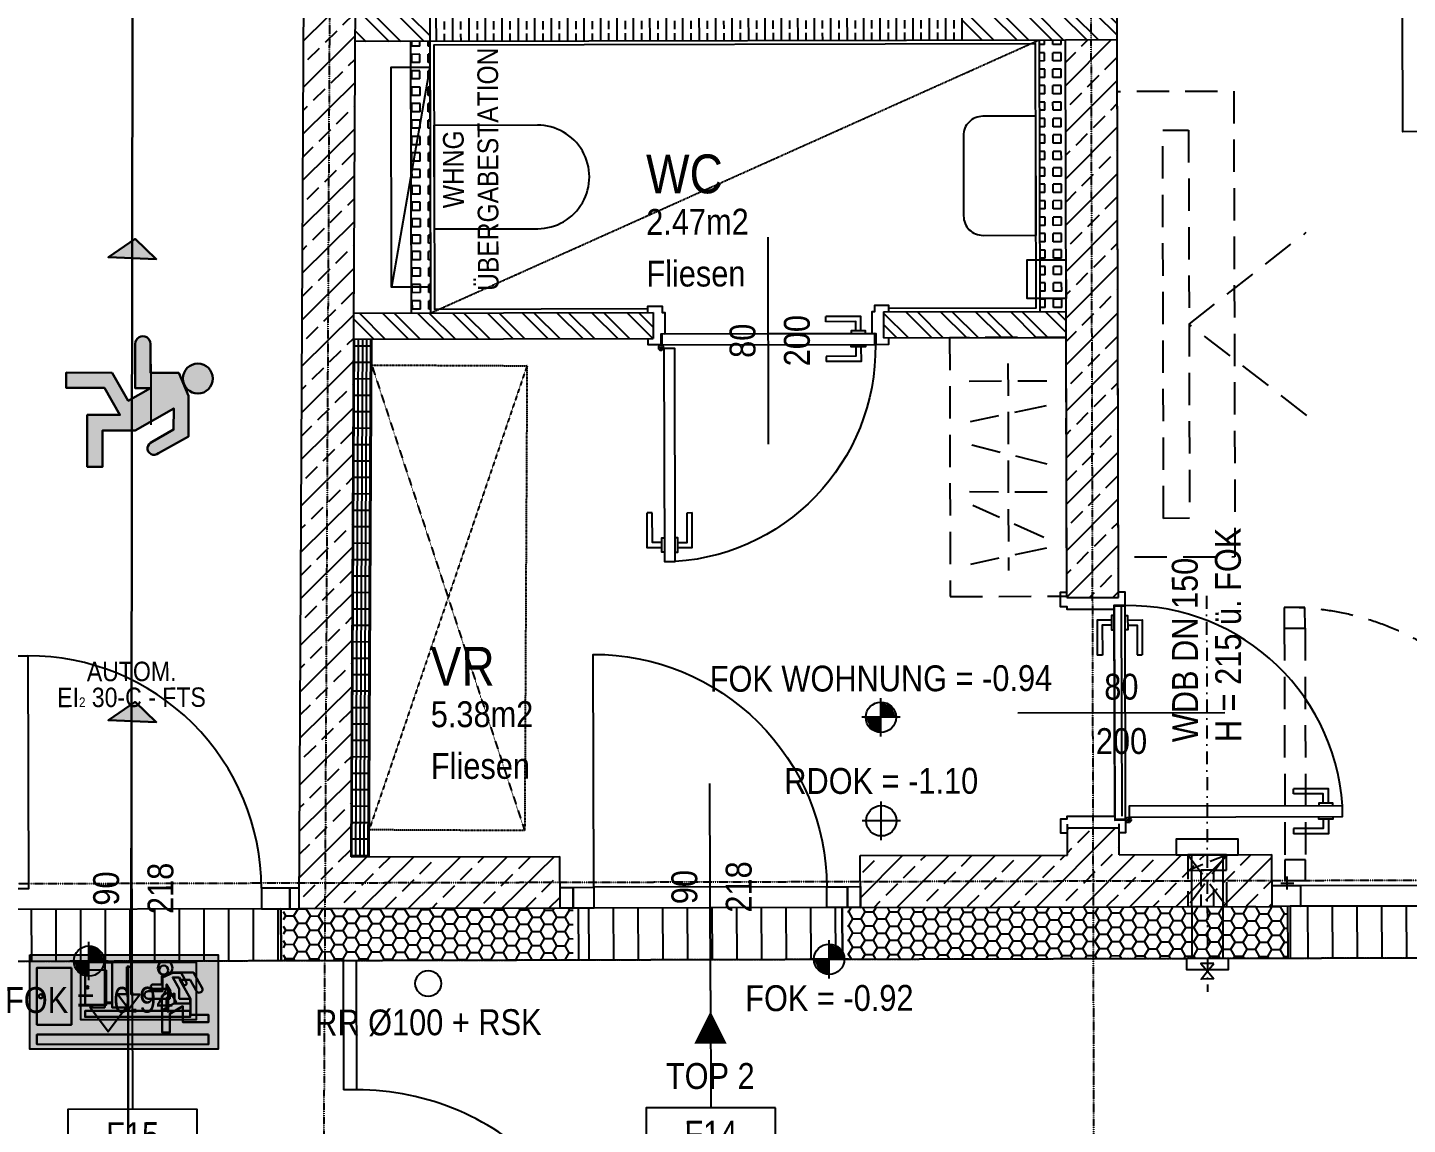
# Model space of a CAD drawing. Header units: millimetres. Extents: x -5498 to 144064, y 340 to 109563.
# Drawn here: x 21912 to 27242, y 61122 to 65359 of the extents above; entities that cross this region are included whole.
import ezdxf
from ezdxf.enums import TextEntityAlignment as Align

# ---------------------------------------------------------------- set-up
doc = ezdxf.new("R2010")
doc.units = ezdxf.units.MM
for name, pattern in [('HIDDEN2', [0.1875, 0.125, -0.0625]), ('STRICHLINIE', [0.75, 0.5, -0.25]), ('STRICHPUNKT', [1, 0.5, -0.25, 0, -0.25])]:
    doc.linetypes.add(name, pattern=pattern)
doc.layers.add('00_HLP---------M0', color=251, linetype='Continuous', plot=False)
doc.layers.add('04_HLP---------M0', color=251, linetype='HIDDEN2', plot=False)
for name, color, linetype in [('01-ANS---------M0', 251, 'Continuous'), ('01-ANS-G00-LEG-M0', 251, 'Continuous'), ('01-BFL-G00-LEG-M0', 251, 'Continuous'), ('01-SYM-G00-Leg-M0', 251, 'Continuous'), ('01-TXT---------M0', 251, 'Continuous'), ('01-TXT---------PP', 1, 'Continuous'), ('01-TXT-G00-LEG-M0', 1, 'Continuous'), ('02-ANS-G00-LEG-Rigol', 251, 'Continuous'), ('02-AXO-G00-LEG-M0', 251, 'STRICHPUNKT'), ('02-FIL-G00-LEG-GK', 251, 'Continuous'), ('02-FIL-G00-LEG-LILA', 251, 'Continuous'), ('02-FIL-G00-LEG-ORANGE', 251, 'Continuous'), ('02-FIL-G00-Leg-STB', 251, 'Continuous'), ('02-FLI-G00-LEG-M0', 251, 'Continuous'), ('02-TWA---------M0', 251, 'Continuous'), ('02-TWA-G00-LEG-M0', 251, 'Continuous'), ('02-WDA---------M0', 251, 'Continuous'), ('02-WDA-G00-LEG-M0', 251, 'Continuous'), ('02-ZWA---------M0', 251, 'Continuous'), ('02-ZWA-G00-LEG-M0', 251, 'Continuous'), ('03-HID-G00-LEG-M0', 251, 'HIDDEN2'), ('03-SYM-G00-LEG-M0', 251, 'Continuous'), ('04-HLP---------M0', 251, 'HIDDEN2'), ('04-STO---------M0', 251, 'Continuous'), ('04-SYM---------EP', 251, 'Continuous'), ('04-SYM-G00-LEG-EP', 251, 'Continuous'), ('04-TXT-G00-LEG-POS', 8, 'Continuous'), ('05-STO---------M0', 251, 'Continuous'), ('05-STO--------M0', 251, 'Continuous'), ('05-STO-G00-LEG-M0', 251, 'Continuous'), ('05-SYM---------M0', 251, 'Continuous'), ('05-SYM--------M0', 251, 'Continuous'), ('05-SYM-G00-LEG-M0', 251, 'Continuous'), ('05-TXT---------PP', 8, 'Continuous'), ('05-TXT--------M0', 251, 'Continuous'), ('05-TXT-G00-LEG-M0', 251, 'Continuous'), ('07-SAN---------M0', 251, 'Continuous'), ('07-SAN-G00-LEG-FBHZG-EVERT', 251, 'Continuous'), ('07-SAN-G00-LEG-M0', 251, 'Continuous'), ('07_MOB-G00-LEG-M0', 6, 'HIDDEN2'), ('09-WEG-G00-Leg-M0', 251, 'Continuous'), ('09-WEG_G00-LEG-M0', 251, 'Continuous')]:
    doc.layers.add(name, color=color, linetype=linetype)
doc.styles.add('ARIAL', font='arial.ttf', dxfattribs={"width": 0.85})
pattern_1 = [(90.1423, (31995.2, 67277.07), (-31.7499, -0.07886), [31.75, -31.75]), (180.1423, (31995.2, 67277.07), (0.07886, -31.7499), [31.75, -31.75])]
pattern_2 = [(359.70755, (-20078.772, 18756.93), (47.764726, 27.252854), [31.75, -63.5]), (119.70755, (-20078.772, 18756.93), (-47.484027, 27.73904), [31.75, -63.5]), (59.70755, (-20078.772, 18756.93), (0.280699, 54.991893), [-63.5, 31.75])]
pattern_3 = [(135.1423, (31995.2, 67277.07), (-67.1844, -67.519), []), (135.1423, (31995.09, 67321.97), (-67.1844, -67.519), [])]
pattern_4 = [(45.1423, (31995.2, 67277.07), (-90.0253, 89.5792), []), (45.1423, (32085, 67277.29), (-90.0253, 89.5792), [63.5, -31.75])]

# ---------------------------------------------------------------- blocks, each defined once
blk = doc.blocks.new('01-SQM')
at = {"layer": '01-TXT---------M0', "color": 1, "style": 'ARIAL', "width": 0.85}
blk.add_attdef('ROOM', (0, 0), '', height=0.15, dxfattribs=at)
blk.add_attdef('AREA', text='', height=0.1, dxfattribs=at).set_placement((0, -0.06), align=Align.TOP_LEFT)
at = {"layer": '01-TXT---------PP', "color": 1, "style": 'ARIAL', "width": 0.85}
blk.add_attdef('NR', text='', height=0.15, dxfattribs=at).set_placement((-0.1173, 0), align=Align.RIGHT)
blk.add_attdef('FLOOR', text='', height=0.1, dxfattribs=at).set_placement((0, -0.26), align=Align.TOP_LEFT)
blk = doc.blocks.new('TÜR-80_20er-WAND')
at = {"layer": '00_HLP---------M0'}
for points in [[(-0.3575, 0.045), (-0.3575, 0.101), (-0.2225, 0.101)], [(-0.3375, 0.045), (-0.3375, 0.081), (-0.2225, 0.081)], [(-0.2225, 0.081), (-0.2225, 0.101)], [(-0.375, 0.035), (-0.375, 0.045), (-0.32, 0.045), (-0.32, 0.035)], [(0.4, -0.007), (-0.4, -0.007)], [(-0.375, -0.007), (-0.375, -0.017), (-0.32, -0.017), (-0.32, -0.007)], [(-0.3575, -0.017), (-0.3575, -0.073), (-0.2225, -0.073)], [(-0.3375, -0.017), (-0.3375, -0.053), (-0.2225, -0.053)], [(-0.2225, -0.053), (-0.2225, -0.073)]]:
    blk.add_lwpolyline(points, dxfattribs=at)
blk.add_lwpolyline([(0.4115, 0.035), (-0.4115, 0.035), (-0.4115, 0.035), (-0.4115, -0.007), (0.4115, -0.007)], close=True, dxfattribs=at)
at = {"layer": '02-TWA---------M0'}
for points in [[(-0.445, -0.19), (-0.445, 0.01)], [(0.445, -0.19), (0.445, 0.01)]]:
    blk.add_lwpolyline(points, dxfattribs=at)
at = {"layer": '05-STO--------M0'}
for points in [[(-0.465, -0.19), (-0.465, -0.215), (-0.41, -0.215), (-0.41, -0.19), (-0.4, -0.19), (-0.4, -0.007), (-0.415, -0.007), (-0.415, 0.035), (-0.465, 0.035), (-0.465, 0.01)], [(0.465, -0.19), (0.465, -0.215), (0.41, -0.215), (0.41, -0.19), (0.4, -0.19), (0.4, -0.007), (0.415, -0.007), (0.415, 0.035), (0.465, 0.035), (0.465, 0.01)]]:
    blk.add_lwpolyline(points, dxfattribs=at)
at = {"layer": '05-SYM---------M0'}
for points in [[(0.352, 0.8185), (0.296, 0.8185), (0.296, 0.6835)], [(0.362, 0.836), (0.352, 0.836), (0.352, 0.781), (0.362, 0.781)], [(0.404, 0.836), (0.414, 0.836), (0.414, 0.781), (0.404, 0.781)], [(0.414, 0.8185), (0.47, 0.8185), (0.47, 0.6835)], [(0.352, 0.7985), (0.316, 0.7985), (0.316, 0.6835)], [(0.414, 0.7985), (0.45, 0.7985), (0.45, 0.6835)], [(0.316, 0.6835), (0.296, 0.6835)], [(0.45, 0.6835), (0.47, 0.6835)]]:
    blk.add_lwpolyline(points, dxfattribs=at)
at = {"layer": '05-SYM--------M0'}
blk.add_lwpolyline([(0.404, 0.0495), (0.404, 0.8725), (0.404, 0.8725), (0.362, 0.8725), (0.362, 0.0495)], close=True, dxfattribs=at)
for points in [[(0.41, 0.046), (0.42, 0.046)], [(0.415, 0.041), (0.415, 0.051)]]:
    blk.add_lwpolyline(points, dxfattribs=at)
blk.add_circle((0.415, 0.046), 0.01, dxfattribs=at)
blk.add_arc((0.415, 0.046), 0.8282, 93.6691, 183.6691, dxfattribs=at)
blk = doc.blocks.new('TÜR-80_10er-WAND')
at = {"layer": '00_HLP---------M0'}
for points in [[(-0.3575, 0.027), (-0.3575, 0.083), (-0.2225, 0.083)], [(-0.3375, 0.027), (-0.3375, 0.063), (-0.2225, 0.063)], [(-0.2225, 0.063), (-0.2225, 0.083)], [(0.4, 0.017), (-0.4, 0.017)], [(-0.375, 0.017), (-0.375, 0.027), (-0.32, 0.027), (-0.32, 0.017)], [(-0.375, -0.025), (-0.375, -0.035), (-0.32, -0.035), (-0.32, -0.025)], [(-0.3575, -0.035), (-0.3575, -0.091), (-0.2225, -0.091)], [(-0.3375, -0.035), (-0.3375, -0.071), (-0.2225, -0.071)], [(-0.2225, -0.071), (-0.2225, -0.091)]]:
    blk.add_lwpolyline(points, dxfattribs=at)
blk.add_lwpolyline([(0.4115, -0.025), (-0.4115, -0.025), (-0.4115, -0.025), (-0.4115, 0.017), (0.4115, 0.017)], close=True, dxfattribs=at)
at = {"layer": '02-ZWA---------M0'}
for points in [[(-0.445, 0.1), (-0.445, 0)], [(0.445, 0.1), (0.445, 0)]]:
    blk.add_lwpolyline(points, dxfattribs=at)
at = {"layer": '05-STO--------M0'}
for points in [[(-0.465, 0.1), (-0.465, 0.125), (-0.41, 0.125), (-0.41, 0.1), (-0.4, 0.1), (-0.4, 0.017), (-0.415, 0.017), (-0.415, -0.025), (-0.465, -0.025), (-0.465, 0)], [(0.465, 0.1), (0.465, 0.125), (0.41, 0.125), (0.41, 0.1), (0.4, 0.1), (0.4, 0.017), (0.415, 0.017), (0.415, -0.025), (0.465, -0.025), (0.465, 0)]]:
    blk.add_lwpolyline(points, dxfattribs=at)
at = {"layer": '05-SYM---------M0'}
for points in [[(0.352, -0.8085), (0.296, -0.8085), (0.296, -0.6735)], [(0.316, -0.6735), (0.296, -0.6735)], [(0.352, -0.7885), (0.316, -0.7885), (0.316, -0.6735)], [(0.414, -0.8085), (0.47, -0.8085), (0.47, -0.6735)], [(0.414, -0.7885), (0.45, -0.7885), (0.45, -0.6735)], [(0.45, -0.6735), (0.47, -0.6735)], [(0.362, -0.826), (0.352, -0.826), (0.352, -0.771), (0.362, -0.771)], [(0.404, -0.826), (0.414, -0.826), (0.414, -0.771), (0.404, -0.771)]]:
    blk.add_lwpolyline(points, dxfattribs=at)
at = {"layer": '05-SYM--------M0'}
blk.add_lwpolyline([(0.404, -0.0395), (0.404, -0.8625), (0.404, -0.8625), (0.362, -0.8625), (0.362, -0.0395)], close=True, dxfattribs=at)
for points in [[(0.41, -0.036), (0.42, -0.036)], [(0.415, -0.031), (0.415, -0.041)]]:
    blk.add_lwpolyline(points, dxfattribs=at)
blk.add_circle((0.415, -0.036), 0.01, dxfattribs=at)
blk.add_arc((0.415, -0.036), 0.8282, 176.3309, 266.3309, dxfattribs=at)
blk = doc.blocks.new('05-TXT')
at = {"layer": '05-TXT--------M0'}
blk.add_line((-0.4, 0), (0.4, 0), dxfattribs=at)
at = {"layer": '05-TXT--------M0', "color": 8, "style": 'ARIAL', "width": 0.85}
blk.add_attdef('BREITE', text='', height=0.1, dxfattribs=at).set_placement((0, 0.05), align=Align.CENTER)
blk.add_attdef('HÖHE', text='', height=0.1, rotation=360, dxfattribs=at).set_placement((0, -0.06), align=Align.TOP_CENTER)
blk = doc.blocks.new('WET_AUSSEN')
at = {"layer": '01-ANS---------M0'}
blk.add_lwpolyline([(0.45, -0.08), (-0.45, -0.08)], dxfattribs=at)
at = {"layer": '02-TWA---------M0'}
for points in [[(-0.58, 0), (-0.58, -0.2)], [(0.58, 0), (0.58, -0.2)]]:
    blk.add_lwpolyline(points, dxfattribs=at)
at = {"layer": '05-STO---------M0'}
for points in [[(-0.53, 0), (-0.58, 0), (-0.58, -0.08), (-0.53, -0.08)], [(-0.53, -0.08), (-0.45, -0.08), (-0.45, 0), (-0.53, 0)], [(0.45, -0.08), (0.53, -0.08), (0.53, 0), (0.45, 0)], [(0.58, 0), (0.53, 0), (0.53, -0.08), (0.58, -0.08)]]:
    blk.add_lwpolyline(points, close=True, dxfattribs=at)
at = {"layer": '05-SYM---------M0'}
blk.add_lwpolyline([(-0.45, -0.08), (-0.45, -0.98, 0.414214), (0.45, -0.08, 1)], format="xyb", dxfattribs=at)
blk = doc.blocks.new('03-rar')
blk.add_circle((0, 0), 0.05)
at = {"layer": '01-TXT---------M0', "color": 8, "style": 'ARIAL', "width": 0.85}
blk.add_attdef('RR', text='', height=0.1, dxfattribs=at).set_placement((0, 0.1), align=Align.CENTER)
blk = doc.blocks.new('FENSTER_204')
at = {"layer": '02-WDA---------M0'}
for points in [[(-2.1, 0), (-2.1, -0.2)], [(-0.06, 0), (-0.06, -0.2)]]:
    blk.add_lwpolyline(points, dxfattribs=at)
at = {"layer": '04-HLP---------M0', "linetype": 'Continuous'}
for points in [[(-0.13, 1.02), (-0.13, 1.1), (-0.05, 1.1), (-0.05, 1.02)], [(-0.13, 0.1), (-0.13, 0.18), (-0.05, 0.18), (-0.05, 0.1)]]:
    blk.add_lwpolyline(points, close=True, dxfattribs=at)
for points in [[(-0.13, 1.02), (-0.13, 0.18)], [(-0.05, 1.02), (-0.05, 0.18)]]:
    blk.add_lwpolyline(points, dxfattribs=at)
at = {"layer": '04-HLP---------M0'}
for points in [[(-0.059, 0.065), (-0.059, 0.115)], [(-0.034, 0.09), (-0.084, 0.09)]]:
    blk.add_lwpolyline(points, dxfattribs=at)
at = {"layer": '04-HLP---------M0', "linetype": 'Continuous'}
blk.add_arc((-0.059, 0.09), 1.01, 89.5354, 180.5162, dxfattribs=at)
at = {"layer": '04-STO---------M0'}
for points in [[(-2.05, 0), (-2.16, 0), (-2.16, 0.08), (-2.05, 0.08)], [(-1.04, 0), (-1.12, 0), (-1.12, 0.08), (-1.04, 0.08)], [(-0.11, 0), (0, 0), (0, 0.08), (-0.11, 0.08)]]:
    blk.add_lwpolyline(points, close=True, dxfattribs=at)
at = {"layer": '04-SYM---------EP'}
for p, q in [((-2.05, 0.08), (-0.01, 0.08)), ((-2.05, 0), (-0.01, 0))]:
    blk.add_line(p, q, dxfattribs=at)
at = {"layer": '04_HLP---------M0'}
for points in [[(-2.03, 1.0745), (-2.03, 1.1545), (-2.11, 1.1545), (-2.11, 1.0745)], [(-2.03, 0.1), (-2.03, 0.18), (-2.11, 0.18), (-2.11, 0.1)]]:
    blk.add_lwpolyline(points, close=True, dxfattribs=at)
for points in [[(-2.11, 1.0745), (-2.11, 0.18)], [(-2.03, 1.0745), (-2.03, 0.18)], [(-2.101, 0.065), (-2.101, 0.115)], [(-2.126, 0.09), (-2.076, 0.09)]]:
    blk.add_lwpolyline(points, dxfattribs=at)
blk.add_arc((-2.101, 0.09), 1.0646, 355.3687, 89.1782, dxfattribs=at)
blk = doc.blocks.new('00-top')
blk.add_lwpolyline([(0, 0, 0, 0.125, 0), (-0.125, 0, 0.125, 0.125, 0)], format="xyseb")
at = {"layer": '01-TXT---------M0', "color": 8, "style": 'ARIAL', "width": 0.85}
for tag, p in [('NUMBER', (-0.3, 0)), ('TOP', (-0.65, 0))]:
    blk.add_attdef(tag, text='', height=0.1, rotation=90, dxfattribs=at).set_placement(p, align=Align.MIDDLE_CENTER)
blk = doc.blocks.new('01-HK1')
for p, q in [((-0.0005, -0.0742), (-0.0005, 0.0742)), ((0.0737, 0), (-0.0747, 0))]:
    blk.add_line(p, q)
blk.add_circle((-0.0005, 0), 0.0586)
for points in [[(-0.0005, 0.0586), (0.0409, 0.0414), (-0.0005, 0)], [(-0.0005, 0), (0.0581, 0), (0.0409, 0.0414)], [(-0.0591, 0), (-0.0419, -0.0414), (-0.0005, 0)], [(-0.0419, -0.0414), (-0.0005, -0.0586), (-0.0005, 0)]]:
    blk.add_solid(points)
at = {"layer": '01-TXT---------M0', "color": 8, "style": 'ARIAL', "width": 0.85}
blk.add_attdef('HEIGHT', text='', height=0.1, dxfattribs=at).set_placement((0, 0.2), align=Align.TOP_CENTER)
blk = doc.blocks.new('TV-180')
at = {"flags": 128}
blk.add_lwpolyline([(0, -1.8), (0, 0), (0.45, 0), (0.45, -1.8)], close=True, dxfattribs=at)
blk.add_lwpolyline([(0.275, -0.15), (0.275, -1.65), (0.175, -1.65), (0.175, -0.15)], close=True)
blk.add_lwpolyline([(0.7286, -1.2536), (0.275, -0.9), (0.7286, -0.5464)])
blk = doc.blocks.new('07-WT-WC')
blk.add_lwpolyline([(1.005, -0.015), (1.005, -0.22, -0.414214), (0.93, -0.295), (0.62, -0.295, -0.414214), (0.545, -0.22), (0.545, -0.015)], format="xyb", close=True)
blk = doc.blocks.new('07-WC')
blk.add_lwpolyline([(-0.015, -0.2), (-0.415, -0.2, -1), (-0.415, 0.2), (-0.015, 0.2)], format="xyb", close=True)
blk = doc.blocks.new('GARDEROBE')
for points in [[(-6.0792, -3.1), (-6.5292, -3.1), (-6.5292, -4.1), (-6.0792, -4.1), (-6.0792, -3.1)], [(-6.3042, -3.2), (-6.3042, -4)], [(-6.4542, -3.2678), (-6.1542, -3.2678)], [(-6.1574, -3.3636), (-6.451, -3.4254)], [(-6.1536, -3.5895), (-6.4445, -3.5161)], [(-6.1542, -3.6978), (-6.4542, -3.696)], [(-6.1677, -3.8725), (-6.4408, -3.7484)], [(-6.1574, -3.9142), (-6.451, -3.976)]]:
    blk.add_lwpolyline(points)
blk = doc.blocks.new('WANDLÜFER')
at = {"layer": '02-TWA---------M0', "linetype": 'HIDDEN2', "ltscale": 0.75}
for points in [[(0.075, 0), (0.075, -0.2), (-0.075, -0.2), (-0.075, 0), (0.075, 0)], [(-0.075, 0), (0.075, -0.2)], [(0.075, 0), (-0.075, -0.2)]]:
    blk.add_lwpolyline(points, dxfattribs=at)
at = {"layer": '07-SAN---------M0', "linetype": 'STRICHPUNKT', "ltscale": 0.1}
blk.add_lwpolyline([(0, 1), (0, -0.53)], dxfattribs=at)
at = {"layer": '07-SAN---------M0'}
for points in [[(0, 0), (-0.12, 0), (-0.12, 0.06), (0.12, 0.06), (0.12, 0)], [(0.08, -0.4), (-0.08, -0.4), (-0.08, -0.445), (0.08, -0.445)]]:
    blk.add_lwpolyline(points, close=True, dxfattribs=at)
for points in [[(-0.06, 0), (-0.06, -0.4)], [(0.06, 0), (0.06, -0.4)]]:
    blk.add_lwpolyline(points, dxfattribs=at)
blk = doc.blocks.new('türachse&qualität')
at = {"layer": '05-SYM---------M0'}
blk.add_line((-0.4, 0), (-0.4, 0), dxfattribs=at)
at = {"layer": '05-TXT---------PP'}
blk.add_lwpolyline([(-0.5, -0.25), (-0.5, 0.25), (-0.7, 0.25), (-0.7, -0.25)], close=True, dxfattribs=at)
at = {"layer": '05-TXT---------PP', "color": 8, "style": 'ARIAL', "text_generation_flag": 6, "width": 0.85}
blk.add_attdef('POS.NR.', text='', height=0.1, rotation=270, dxfattribs=at).set_placement((-0.6529, -0.0112), align=Align.TOP_CENTER)
blk = doc.blocks.new('01-HK2')
for p, q in [((0, -0.098), (0, 0.098)), ((0.098, 0), (-0.098, 0))]:
    blk.add_line(p, q)
blk.add_circle((0, 0), 0.0773)
at = {"layer": '01-TXT---------M0', "color": 8, "style": 'ARIAL', "width": 0.85}
blk.add_attdef('HEIGHT', text='', height=0.1, rotation=360, dxfattribs=at).set_placement((0, 0.132), align=Align.BOTTOM_CENTER)
blk = doc.blocks.new('07_Kemper-ventil')
at = {"layer": '02-TWA---------M0', "linetype": 'HIDDEN2', "ltscale": 0.5}
for points in [[(-0.075, 0), (-0.075, -0.06), (0.075, -0.06), (0.075, 0), (-0.075, 0)], [(-0.025, -0.06), (-0.025, -0.2), (0.025, -0.2), (0.025, -0.06)]]:
    blk.add_lwpolyline(points, close=True, dxfattribs=at)
blk.add_lwpolyline([(-0.075, -0.06), (0.075, 0)], dxfattribs=at)
at = {"layer": '07-SAN---------M0', "linetype": 'STRICHPUNKT', "ltscale": 0.1}
blk.add_lwpolyline([(0, 0), (0, -0.48)], dxfattribs=at)
at = {"layer": '07-SAN---------M0'}
for points in [[(0.025, -0.42), (-0.025, -0.42), (0, -0.45), (0.025, -0.42)], [(0.025, -0.48), (-0.025, -0.48), (0, -0.45), (0.025, -0.48)]]:
    blk.add_lwpolyline(points, close=True, dxfattribs=at)
blk = doc.blocks.new('9809550')
at = {"color": 18, "lineweight": 30, "true_color": 0x000000}
for points in [[(423921.7, 99168.8), (423956.8, 99168.8), (423956.8, 99202.9), (423984.5, 99214.5), (424033.7, 99214.5), (424053.8, 99178.3)], [(424040.2, 99170.9), (424025.2, 99196.7), (423999.7, 99196.8), (424026.2, 99150.3), (424026.2, 99110.9), (424070.2, 99110.9), (424070.2, 99092.3), (424007.5, 99092.3), (424007.5, 99131.7), (423975, 99113.1), (423975, 99067), (423956.5, 99067), (423956.5, 99122.4), (423990.5, 99141.9), (423975.1, 99168.8), (423975.1, 99150.2), (423921.7, 99150.3)]]:
    blk.add_lwpolyline(points, dxfattribs=at)
blk.add_circle((423963.6, 99225.9), 18.1, dxfattribs=at)
for centre, radius, start, end in [((424047.8, 99173.1), 7.96, 195.7299, 41.4005), ((423921.7, 99159.5), 9.27, 89.9849, 270.0151)]:
    blk.add_arc(centre, radius, start, end, dxfattribs=at)
blk = doc.blocks.new('RIVO-SIBEL-ARR-down')
h = blk.add_hatch(color=100)
h.paths.add_polyline_path([(3686.69, 1956.46), (3686.69, 1947.63), (3704.36, 1947.63), (3704.36, 1956.46)])
h.paths.add_polyline_path([(3693.72, 1955.75), (3694.43, 1955.76), (3694.43, 1951.52), (3695.72, 1951.52), (3694.04, 1949.27), (3692.34, 1951.53), (3693.72, 1951.53)], flags=16)
h.paths.add_polyline_path([(3690.59, 1955.25), (3690.59, 1949.9), (3687.35, 1949.9), (3687.35, 1955.25)], flags=16)
h.paths.add_polyline_path([(3687.91, 1952.58, -1), (3687.53, 1952.58, -1)], flags=0)
h.paths.add_polyline_path([(3697.79, 1953.06), (3699.13, 1953.06), (3699.13, 1954.36), (3699.65, 1954.59, -0.535619), (3698.7, 1955.23, -1), (3700.07, 1955.23, -0.302406), (3699.65, 1954.59), (3700.18, 1954.8), (3702.06, 1954.8), (3702.82, 1953.42, -1.25347), (3702.3, 1953.14), (3701.73, 1954.12), (3700.76, 1954.12), (3701.77, 1952.35), (3701.77, 1950.85), (3703.45, 1950.85), (3703.45, 1950.14), (3701.06, 1950.14), (3701.06, 1951.64), (3699.82, 1950.93), (3699.82, 1949.18), (3699.12, 1949.18), (3699.12, 1951.29), (3700.41, 1952.03), (3699.82, 1953.05), (3699.82, 1952.35), (3697.79, 1952.35, -1)], flags=16)
h.paths.add_polyline_path([(3703.45, 1948.98), (3703.45, 1948.07), (3687.35, 1948.07), (3687.35, 1948.98)], flags=16)
blk.add_hatch(color=256).paths.add_polyline_path([(3693.72, 1951.53), (3692.34, 1951.53), (3694.04, 1949.27), (3695.72, 1951.52), (3694.43, 1951.52), (3694.43, 1955.76), (3693.72, 1955.75)])
h = blk.add_hatch(color=256)
h.paths.add_polyline_path([(3700.76, 1954.12), (3701.73, 1954.12), (3702.3, 1953.14, 1.25347), (3702.82, 1953.42), (3702.06, 1954.8), (3700.18, 1954.8), (3699.13, 1954.36), (3699.13, 1953.06), (3697.79, 1953.06, 1), (3697.79, 1952.35), (3699.82, 1952.35), (3699.82, 1953.05), (3700.41, 1952.03), (3699.12, 1951.29), (3699.12, 1949.18), (3699.82, 1949.18), (3699.82, 1950.93), (3701.06, 1951.64), (3701.06, 1950.14), (3703.45, 1950.14), (3703.45, 1950.85), (3701.77, 1950.85), (3701.77, 1952.35)])
h.paths.add_polyline_path([(3698.7, 1955.23, 1), (3700.07, 1955.23, 1)])
h = blk.add_hatch(color=7)
h.paths.add_polyline_path([(3690.59, 1955.25), (3687.35, 1955.25), (3687.35, 1949.9), (3690.59, 1949.9)])
h.paths.add_polyline_path([(3687.91, 1952.58, -1), (3687.53, 1952.58, -1)], flags=16)
h.paths.add_polyline_path([(3703.45, 1948.07), (3703.45, 1948.98), (3687.35, 1948.98), (3687.35, 1948.07)])
blk.add_lwpolyline([(3686.69, 1956.46), (3704.36, 1956.46), (3704.36, 1947.63), (3686.69, 1947.63)], close=True)
at = {"color": 18, "lineweight": 30, "true_color": 0x000000}
blk.add_lwpolyline([(3693.72, 1955.75), (3693.72, 1951.53), (3692.34, 1951.53), (3694.04, 1949.27), (3695.72, 1951.52), (3694.43, 1951.52), (3694.43, 1955.76), (3693.72, 1955.75)], dxfattribs=at)
for points in [[(3690.59, 1955.25), (3687.35, 1955.25), (3687.35, 1949.9), (3690.59, 1949.9)], [(3703.45, 1948.98), (3687.35, 1948.98), (3687.35, 1948.07), (3703.45, 1948.07)]]:
    blk.add_lwpolyline(points, close=True, dxfattribs=at)
blk.add_circle((3687.72, 1952.58), 0.19, dxfattribs=at)
at = {"xscale": 0.0381026673526157, "yscale": 0.0381026673526157, "zscale": 0.0381026673526157}
blk.add_blockref('9809550', (-12454.76, -1825.54), dxfattribs=at)
blk = doc.blocks.new('4444444')
at = {"lineweight": 30}
h = blk.add_hatch(color=100, dxfattribs=at)
h.dxf.hatch_style = 1
h.paths.add_polyline_path([(431810.8, 98429.5), (431736, 98429.5), (431806.7, 98326.5)])
h.paths.add_polyline_path([(431814, 98511.5), (431736, 98429.5), (431810.8, 98429.5)])
at = {"color": 102, "lineweight": 30, "true_color": 0x21de37}
blk.add_lwpolyline([(431736, 98429.5), (431806.7, 98326.5), (431736, 98429.5), (431814, 98511.5), (431806.7, 98326.5)], dxfattribs=at)
blk = doc.blocks.new('750298750')
h = blk.add_hatch(color=3)
h.paths.add_polyline_path([(426943.6, 99576.9), (426968.1, 99576.8), (426982.5, 99552, 1.25347), (426995.6, 99559.2), (426976.3, 99594), (426929, 99594), (426902.3, 99582.8), (426902.3, 99550), (426868.6, 99550, 1), (426868.6, 99532.2), (426919.9, 99532.1), (426919.9, 99550), (426934.8, 99524.1), (426902.1, 99505.4), (426902.1, 99452.1), (426919.8, 99452.1), (426919.8, 99496.4), (426951.1, 99514.3), (426951.1, 99476.4), (427011.4, 99476.4), (427011.4, 99494.3), (426969.1, 99494.3), (426969.1, 99532.2)])
h.paths.add_polyline_path([(426891.5, 99604.9, 1), (426926.3, 99604.9, 1)])
at = {"xscale": 0.9619413167778113, "yscale": 0.9619413167778113, "zscale": 0.9619413167778113}
blk.add_blockref('9809550', (19080.8, 4155.4), dxfattribs=at)

msp = doc.modelspace()

# ---------------------------------------------------------------- hatches: boundary and pattern name
at = {"layer": '02-ANS-G00-LEG-Rigol'}
h = msp.add_hatch(dxfattribs=at)
h.set_pattern_fill('ANSI31', color=256, scale=30, angle=152.0465, style=0)
h.set_pattern_definition([(90.1423, (34296.78, 67282.785), (-95.2497, -0.2366), [])])
h.paths.add_polyline_path([(21780.7, 61951.7), (21781.2, 61751.7), (22891.3, 61754.4), (22890.8, 61954.4)])
h = msp.add_hatch(dxfattribs=at)
h.set_pattern_fill('ANSI31', color=256, scale=30, angle=152.0465, style=0)
h.set_pattern_definition([(90.1423, (36545.19, 67288.37), (-95.2497, -0.2366), [])])
h.paths.add_polyline_path([(24039.2, 61957.3), (24039.7, 61757.3), (25059.6, 61759.8), (25059.2, 61959.8)])
h = msp.add_hatch(dxfattribs=at)
h.set_pattern_fill('ANSI31', color=256, scale=30, angle=152.0465, style=0)
h.set_pattern_definition([(90.1423, (40370.17, 67297.87), (-95.2497, -0.2366), [])])
h.paths.add_polyline_path([(26789.1, 61964.1), (26789.6, 61764.1), (28809.6, 61769.1), (28809.1, 61969.1)])
at = {"layer": '02-FIL-G00-LEG-GK'}
h = msp.add_hatch(dxfattribs=at)
h.set_pattern_fill('BRASS', color=256, scale=10, angle=197.0465, style=0)
h.set_pattern_definition([(90.1423, (31995.2, 67277.07), (-63.4998, -0.1577), []), (90.1423, (31963.45, 67276.99), (-63.4998, -0.1577), [31.75, -15.875])])
h.paths.add_polyline_path([(25515.6, 65411), (23465.6, 65405.9), (23465.8, 65305.9), (25515.8, 65311)])
at = {"layer": '02-FIL-G00-LEG-GK', "ltscale": 0.2}
h = msp.add_hatch(dxfattribs=at)
h.set_pattern_fill('SQUARE', color=256, scale=10, angle=197.0465, style=0)
h.set_pattern_definition(pattern_1)
h.paths.add_polyline_path([(23465.8, 65305.9), (23390.8, 65305.7), (23393.4, 64255.7), (23468.4, 64255.9)])
h = msp.add_hatch(dxfattribs=at)
h.set_pattern_fill('SQUARE', color=256, scale=10, angle=197.0465, style=0)
h.set_pattern_definition(pattern_1)
h.paths.add_polyline_path([(25920.8, 65312), (25820.8, 65311.7), (25823.4, 64261.7), (25923.4, 64262)])
at = {"layer": '02-FIL-G00-LEG-GK'}
h = msp.add_hatch(dxfattribs=at)
h.set_pattern_fill('GRATE', color=256, scale=20, angle=197.0465, style=0)
h.set_pattern_definition([(89.70755, (-20078.772, 18756.931), (-15.8747932, 0.0810293), []), (179.70755, (-20078.77, 18756.93), (-0.32412, -63.49917), [])])
h.paths.add_polyline_path([(23171.9, 64155.1), (23161.7, 62155.1), (23231.7, 62155.3), (23241.9, 64155.3)])
at = {"layer": '02-FIL-G00-LEG-LILA'}
h = msp.add_hatch(dxfattribs=at)
h.set_pattern_fill('HONEY', color=256, scale=10, angle=107.0465, style=0)
h.set_pattern_definition(pattern_2)
h.paths.add_polyline_path([(22901.3, 61754.5), (24019.7, 61757.2), (24019.2, 61957.2), (23969.2, 61957.1), (22960.8, 61954.6), (22925.7, 61954.6), (22900.8, 61954.5)])
h = msp.add_hatch(dxfattribs=at)
h.set_pattern_fill('HONEY', color=256, scale=10, angle=107.0465, style=0)
h.set_pattern_definition(pattern_2)
h.paths.add_polyline_path([(26779.1, 61964.1), (26719.1, 61963.9), (25129.2, 61960), (25079.2, 61959.9), (25079.6, 61759.9), (26779.6, 61764.1)])
at = {"layer": '02-FIL-G00-LEG-ORANGE'}
h = msp.add_hatch(dxfattribs=at)
h.set_pattern_fill('ANSI32', color=256, scale=10, angle=197.0465, style=0)
h.set_pattern_definition(pattern_3)
h.paths.add_polyline_path([(26120.6, 65412.5), (25620.6, 65411.2), (25620.1, 65616.2), (25520.1, 65616), (25520.8, 65311), (25920.8, 65312), (26120.8, 65312.5)])
h = msp.add_hatch(dxfattribs=at)
h.set_pattern_fill('ANSI32', color=256, scale=10, angle=197.0465, style=0)
h.set_pattern_definition(pattern_3)
h.paths.add_polyline_path([(23178.2, 65405.2), (23177.7, 65305.2), (23465.8, 65305.9), (23465.6, 65405.9)])
h = msp.add_hatch(dxfattribs=at)
h.set_pattern_fill('ANSI32', color=256, scale=10, angle=197.0465, style=0)
h.set_pattern_definition(pattern_3)
h.paths.add_polyline_path([(24328.4, 64258), (23172.4, 64255.1), (23171.9, 64155.1), (24328.7, 64158)])
h = msp.add_hatch(dxfattribs=at)
h.set_pattern_fill('ANSI32', color=256, scale=10, angle=197.0465, style=0)
h.set_pattern_definition(pattern_3)
h.paths.add_polyline_path([(25923.7, 64162), (25923.4, 64262), (25218.4, 64260.2), (25218.7, 64160.2)])
at = {"layer": '02-FIL-G00-Leg-STB'}
h = msp.add_hatch(dxfattribs=at)
h.set_pattern_fill('ANSI33', color=256, scale=20, angle=107.0465, style=0)
h.set_pattern_definition([(44.70755, (-20078.77, 18756.93), (-89.34302, 90.25976), []), (44.70755, (-19988.97, 18756.47), (-89.34302, 90.25976), [63.5, -31.75])])
h.paths.add_polyline_path([(23213.7, 72355.3), (24043.3, 72357.3), (24042.8, 72557.3), (23014.9, 72554.8), (22960.8, 61954.6), (23969.2, 61957.1), (23968.7, 62157.1), (23161.7, 62155.1)])
h = msp.add_hatch(dxfattribs=at)
h.set_pattern_fill('ANSI33', color=256, scale=20, angle=107.0465, style=0)
h.set_pattern_definition(pattern_4)
h.paths.add_polyline_path([(26120.8, 65312.5), (25920.8, 65312), (25926.2, 63157), (26126.2, 63157.5)])
h = msp.add_hatch(dxfattribs=at)
h.set_pattern_fill('ANSI33', color=256, scale=20, angle=107.0465, style=0)
h.set_pattern_definition(pattern_4)
h.paths.add_polyline_path([(26718.9, 62043.9), (26718.6, 62163.9), (26128.7, 62162.5), (26128.4, 62267.5), (25928.4, 62267), (25928.7, 62162), (25128.7, 62160), (25129.2, 61960), (26719.1, 61963.9)])

# ---------------------------------------------------------------- linework, layer by layer
msp.add_line((22388.6, 64058.8), (22388.9, 63824.3))
at = {"color": 102, "lineweight": 30, "true_color": 0x21de37}
for points in [[(22319.3, 66308.5), (22312.8, 61731)], [(22300.5, 61735.6), (22299.8, 57492.1), (43414.5, 57488.8), (43413.3, 49854), (48066.1, 49853.3), (48065.7, 47305.6)]]:
    msp.add_lwpolyline(points, dxfattribs=at)
at = {"layer": '01-ANS-G00-LEG-M0'}
msp.add_lwpolyline([(25923.3, 64312), (25773.3, 64311.6), (25772.9, 64461.6), (25922.9, 64462)], close=True, dxfattribs=at)
msp.add_lwpolyline([(26136.3, 63127.5), (26138.3, 62312.5)], dxfattribs=at)
at = {"layer": '01-BFL-G00-LEG-M0', "linetype": 'STRICHLINIE'}
msp.add_lwpolyline([(49416.9, 47161.4), (19277.4, 47161.4), (19303, 56514.4), (19329.6, 61745.6), (49471.2, 61820.5), (49416.9, 56594.6), (49416.9, 47161.4)], close=True, dxfattribs=at)
at = {"layer": '01-TXT-G00-LEG-M0'}
msp.add_lwpolyline([(27222.6, 65434.5), (29299.8, 65439.7), (29300.9, 64961.2), (27223.8, 64956.1)], close=True, dxfattribs=at)
at = {"layer": '02-ANS-G00-LEG-Rigol'}
for points in [[(21780.7, 61951.7), (21781.2, 61751.7), (22891.3, 61754.4), (22890.8, 61954.4)], [(24039.2, 61957.3), (24039.7, 61757.3), (25059.6, 61759.8), (25059.2, 61959.8)], [(26789.1, 61964.1), (26789.6, 61764.1), (28809.6, 61769.1), (28809.1, 61969.1)]]:
    msp.add_lwpolyline(points, close=True, dxfattribs=at)
at = {"layer": '02-AXO-G00-LEG-M0'}
for points in [[(23136.7, 76837.1), (23022.4, 54437.4)], [(26035.1, 59562.2), (25992.4, 76762.2)], [(19031.2, 62044.9), (47008.1, 62114.3), (47008.1, 62114.3)]]:
    msp.add_lwpolyline(points, dxfattribs=at)
at = {"layer": '02-FLI-G00-LEG-M0'}
msp.add_lwpolyline([(25238.4, 64275.3), (25808.4, 64276.7), (25805.9, 65296.7), (23480.9, 65290.9), (23483.4, 64270.9), (24308.4, 64273)], dxfattribs=at)
at = {"layer": '02-TWA-G00-LEG-M0'}
for p, q in [((23161.7, 62155.1), (23213.7, 72355.3)), ((23161.7, 62155.1), (23968.7, 62157.1)), ((25128.7, 62160), (25928.7, 62162)), ((26128.7, 62162.5), (26718.6, 62163.9)), ((25129.2, 61960), (26719.1, 61963.9))]:
    msp.add_line(p, q, dxfattribs=at)
for points in [[(23969.2, 61957.1), (22960.8, 61954.6), (23014.9, 72554.8)], [(25920.8, 65312), (26120.8, 65312.5)], [(25926.2, 63157), (25920.8, 65312)], [(26126.2, 63157.5), (26120.8, 65312.5)], [(25928.7, 62162), (25928.4, 62282)], [(26128.7, 62162.5), (26128.4, 62282.5)], [(26719.1, 61963.9), (26718.6, 62163.9)]]:
    msp.add_lwpolyline(points, dxfattribs=at)
at = {"layer": '02-WDA-G00-LEG-M0'}
for p, q in [((22891.3, 61754.4), (24039.7, 61757.3)), ((25059.6, 61759.8), (26789.6, 61764.1))]:
    msp.add_line(p, q, dxfattribs=at)
for points in [[(22890.8, 61954.4), (22891.3, 61754.4)], [(24039.2, 61957.3), (24039.7, 61757.3)], [(25059.2, 61959.8), (25059.6, 61759.8)]]:
    msp.add_lwpolyline(points, dxfattribs=at)
at = {"layer": '02-ZWA-G00-LEG-M0'}
for p, q in [((25520.1, 65616), (25520.8, 65311)), ((23465.8, 65305.9), (25920.8, 65312)), ((23172.4, 64255.1), (24328.4, 64258)), ((25218.4, 64260.2), (25923.4, 64262)), ((23171.9, 64155.1), (24328.7, 64158)), ((23231.7, 62155.3), (23241.9, 64155.3)), ((25218.7, 64160.2), (25923.7, 64162))]:
    msp.add_line(p, q, dxfattribs=at)
for points in [[(23465.6, 65405.9), (23468.4, 64255.9)], [(26120.8, 65312.5), (26120.6, 65412.5)], [(23465.8, 65305.9), (23177.9, 65305.2)], [(23390.8, 65305.7), (23393.4, 64255.7)], [(25823.4, 64261.7), (25820.8, 65311.7)]]:
    msp.add_lwpolyline(points, dxfattribs=at)
at = {"layer": '03-HID-G00-LEG-M0'}
msp.add_lwpolyline([(23468.4, 64255.9), (25820.8, 65311.7)], dxfattribs=at)
at = {"layer": '04-TXT-G00-LEG-POS'}
for points in [[(22316.5, 61633), (22317.7, 61180.1)], [(24549.9, 61638.6), (24551.1, 61185.6)]]:
    msp.add_lwpolyline(points, dxfattribs=at)
at = {"layer": '05-STO-G00-LEG-M0'}
for points in [[(21835.5, 62031.8), (21833.3, 62931.8), (21913.3, 62932), (21915.5, 62032)], [(22815.7, 61954.3), (22925.7, 61954.6), (22925.5, 62034.6), (22815.5, 62034.3)], [(22925.7, 61954.6), (22960.8, 61954.6), (22961.2, 62034.7), (22925.5, 62034.6)]]:
    msp.add_lwpolyline(points, close=True, dxfattribs=at)
at = {"layer": '05-SYM-G00-LEG-M0'}
msp.add_arc((21915.5, 62032), 900, 0.1394, 90.1423, dxfattribs=at)
at = {"layer": '07-SAN-G00-LEG-FBHZG-EVERT'}
msp.add_lwpolyline([(23468.2, 64355.9), (23318.2, 64355.5), (23316.1, 65205.5), (23466.1, 65205.9)], close=True, dxfattribs=at)
msp.add_lwpolyline([(23466.1, 65205.9), (23318.2, 64355.5)], dxfattribs=at)
at = {"layer": '07_MOB-G00-LEG-M0'}
for points in [[(23841.3, 64052.3), (23231.4, 62259.4)], [(23241.4, 64055.3), (23832.2, 62256.4)]]:
    msp.add_lwpolyline(points, dxfattribs=at)
msp.add_lwpolyline([(23241.4, 64055.3), (23841.3, 64052.3), (23832.2, 62256.4), (23232.2, 62259.4)], close=True, dxfattribs=at)
at = {"layer": '09-WEG-G00-Leg-M0'}
msp.add_lwpolyline([(23182.4, 61255.2), (23132.4, 61255)], dxfattribs=at)
msp.add_arc((23184, 60253.1), 1002, 357.3973, 90.0929, dxfattribs=at)
at = {"layer": '09-WEG_G00-LEG-M0'}
for p, q in [((23131.2, 61755), (23132.4, 61255)), ((23181.2, 61755.1), (23182.4, 61255.2))]:
    msp.add_line(p, q, dxfattribs=at)
msp.add_lwpolyline([(23131.2, 61755), (23132.4, 61255)], dxfattribs=at)

# ---------------------------------------------------------------- block references
at = {"color": 102, "lineweight": 30, "true_color": 0x21de37, "rotation": 269.9910616338727}
for p in [(-76034.6, 496293.8), (-76034.9, 494505.2)]:
    msp.add_blockref('4444444', p, dxfattribs=at)
at = {"color": 102, "lineweight": 30, "true_color": 0x21de37, "xscale": 3.324484011775431, "yscale": 3.324484011775431, "zscale": 3.324484011775431, "rotation": 269.9910616339658}
msp.add_blockref('750298750', (-308343.6, 1483306.4), dxfattribs=at)
for p, xscale, yscale, zscale, rotation in [((-129901.4, -18762.6), 41.17778261400081, 41.17778261400081, 41.17778261400081, 359.9910616339875), ((-70964.5, 12370.3), 25.24603613378723, 25.24603613378723, 25.24603613378723, 359.9910616339053)]:
    msp.add_blockref('RIVO-SIBEL-ARR-down', p, dxfattribs=dict(xscale=xscale, yscale=yscale, zscale=zscale, rotation=rotation))
at = {"layer": '01-SYM-G00-Leg-M0', "xscale": 999.9999999999995, "yscale": 999.9999999999995, "zscale": 999.9999999999995, "rotation": 0.1423037047575852}
msp.add_blockref('01-HK1', (25208.8, 62694.4), dxfattribs=at).add_auto_attribs({'HEIGHT': 'FOK WOHNUNG = -0.94'})
at = {"layer": '01-SYM-G00-Leg-M0'}
ref = msp.add_blockref('01-HK2', (25209.8, 62294.4), dxfattribs=dict(at, xscale=757.575758062457, yscale=757.5757580613002, zscale=757.5757580681657, rotation=0.0691808292789424))
ref.add_attrib('HEIGHT', 'RDOK = -1.10', dxfattribs={"layer": '01-TXT---------M0', "color": 8, "height": 100, "rotation": 0.0692, "style": 'ARIAL', "width": 0.85}).set_placement((25209.7, 62368.6), align=Align.BOTTOM_CENTER)
ref = msp.add_blockref('01-HK1', (22149.7, 61752.6), dxfattribs=dict(at, xscale=999.9999999999995, yscale=999.9999999999995, zscale=999.9999999999995, rotation=0.1423036942258806))
ref.add_attrib('HEIGHT', 'FOK = -0.94', dxfattribs={"layer": '01-TXT---------M0', "color": 8, "height": 100, "rotation": 0.1423, "style": 'ARIAL', "width": 0.85}).set_placement((22149.9, 61652.6), align=Align.TOP_CENTER)
ref = msp.add_blockref('01-HK1', (25008.9, 61759.7), dxfattribs=dict(at, xscale=999.9999999999995, yscale=999.9999999999995, zscale=999.9999999999995, rotation=0.1423037047575852))
ref.add_attrib('HEIGHT', 'FOK = -0.92', dxfattribs={"layer": '01-TXT---------M0', "color": 8, "height": 100, "rotation": 0.1423, "style": 'ARIAL', "width": 0.85}).set_placement((25009.1, 61659.7), align=Align.TOP_CENTER)
ref = msp.add_blockref('00-top', (24550.1, 61558.6), dxfattribs=dict(at, xscale=999.9999999999995, yscale=999.9999999999995, zscale=999.9999999999995, rotation=90.00004126932322))
ref.add_attrib('TOP', 'TOP 2', dxfattribs={"layer": '01-TXT---------M0', "color": 8, "height": 100, "rotation": 180, "style": 'ARIAL', "text_generation_flag": 6, "width": 0.85}).set_placement((24549.2, 61308.6), align=Align.MIDDLE_CENTER)
at = {"layer": '01-TXT-G00-LEG-M0', "xscale": 999.9999999999995, "yscale": 999.9999999999995, "zscale": 999.9999999999995, "rotation": 0.1423037157722268}
for p, values in [((24301.5, 64718), {'ROOM': 'WC', 'AREA': '2.47m2', 'FLOOR': 'Fliesen'}), ((23469.3, 62815.9), {'ROOM': 'VR', 'AREA': '5.38m2', 'FLOOR': 'Fliesen'})]:
    msp.add_blockref('01-SQM', p, dxfattribs=at).add_auto_attribs(values)
at = {"layer": '03-SYM-G00-LEG-M0'}
ref = msp.add_blockref('03-rar', (23459.9, 61665.9), dxfattribs=dict(at, xscale=999.9999999999995, yscale=999.9999999999995, zscale=999.9999999999995, rotation=0.1423037242466501))
ref.add_attrib('RR', 'RR %%c100 + RSK', dxfattribs={"layer": '01-TXT---------M0', "color": 8, "height": 100, "rotation": 0.1423, "style": 'ARIAL', "width": 0.85}).set_placement((23460.4, 61465.9), align=Align.CENTER)
at = {"layer": '04-SYM-G00-LEG-EP', "xscale": 999.9999999999995, "yscale": 999.9999999999995, "zscale": 999.9999999999995, "rotation": 0.142303657052925}
msp.add_blockref('FENSTER_204', (28879.1, 61969.3), dxfattribs=at)
at = {"layer": '04-TXT-G00-LEG-POS'}
ref = msp.add_blockref('türachse&qualität', (22316.4, 61680.1), dxfattribs=dict(at, xscale=999.9999999999995, yscale=999.9999999999995, zscale=999.9999999999995, rotation=90.14228702002418))
ref.add_attrib('POS.NR.', 'F15', dxfattribs={"layer": '05-TXT---------PP', "color": 8, "height": 100, "rotation": 0.1423, "style": 'ARIAL', "width": 0.85}).set_placement((22317.9, 61080.1), align=Align.MIDDLE_CENTER)
ref = msp.add_blockref('türachse&qualität', (24549.8, 61685.6), dxfattribs=dict(at, xscale=999.9999999999995, yscale=999.9999999999995, zscale=999.9999999999995, rotation=90.14228702002418))
ref.add_attrib('POS.NR.', 'F14', dxfattribs={"layer": '05-TXT---------PP', "color": 8, "height": 100, "rotation": 0.1423, "style": 'ARIAL', "width": 0.85}).set_placement((24551.3, 61085.6), align=Align.MIDDLE_CENTER)
at = {"layer": '05-SYM-G00-LEG-M0', "yscale": 999.9999999999995, "zscale": 999.9999999999995}
for name, p, xscale, rotation in [('TÜR-80_10er-WAND', (24773.7, 64159.1), -999.9999999999995, 0.1423045992031913), ('TÜR-80_20er-WAND', (26117.3, 62712.5), 999.9999999999995, 270.1423036587716), ('WET_AUSSEN', (24549.2, 61958.6), -999.9999999999995, 180.1423036965548)]:
    msp.add_blockref(name, p, dxfattribs=dict(at, xscale=xscale, rotation=rotation))
at = {"layer": '05-TXT-G00-LEG-M0', "xscale": 999.9999999999995, "yscale": 999.9999999999995, "zscale": 999.9999999999995}
for p, rotation, values in [((24773.7, 64149.1), 90.14230370827885, {'BREITE': '80', 'HÖHE': '200'}), ((26137.3, 62712.5), 0.1423037032643547, {'BREITE': '80', 'HÖHE': '200'}), ((22315.5, 62033), 90.14230372265631, {'BREITE': '90', 'HÖHE': '218'}), ((24549, 62038.6), 90.14230370827885, {'BREITE': '90', 'HÖHE': '218'})]:
    msp.add_blockref('05-TXT', p, dxfattribs=dict(at, rotation=rotation)).add_auto_attribs(values)
at = {"layer": '07-SAN-G00-LEG-M0', "yscale": 999.9999999999995, "zscale": 999.9999999999995}
for name, p, xscale, rotation in [('07-WC', (23467.1, 64780.9), -999.9999999999995, 0.1423036942022371), ('07-WT-WC', (25824.1, 64011.7), -999.9999999999995, 270.1423037249918), ('WANDLÜFER', (26468.6, 62163.3), -999.9999999999995, 0.1423036976559544), ('07_Kemper-ventil', (26468.6, 62163.3), 999.9999999999995, 0.1423037747770096)]:
    msp.add_blockref(name, p, dxfattribs=dict(at, xscale=xscale, rotation=rotation))
at = {"layer": '07_MOB-G00-LEG-M0', "xscale": 999.9999999999995, "yscale": 999.9999999999995, "zscale": 999.9999999999995}
for name, p, rotation in [('TV-180', (26121.3, 65112.5), 0.1423036802596817), ('GARDEROBE', (31995.2, 67277.1), 0.1423036992894697)]:
    msp.add_blockref(name, p, dxfattribs=dict(at, rotation=rotation))

# ---------------------------------------------------------------- texts
at = {"layer": '05-TXT-G00-LEG-M0', "char_height": 75, "attachment_point": 8, "rotation": 0.1423, "style": 'ARIAL'}
for s, insert, width in [('AUTOM.', (22314.3, 62833), 600), ('EI{\\H0.5x;2} 30-C - FTS', (22313.8, 62733), 599.993)]:
    msp.add_mtext(s, dxfattribs=dict(at, insert=insert, width=width))
at = {"layer": '07-SAN-G00-LEG-FBHZG-EVERT', "insert": (23517.1, 64811.3), "char_height": 80, "width": 965.1, "attachment_point": 2, "rotation": 90.1423, "style": 'ARIAL'}
msp.add_mtext('WHNG ÜBERGABESTATION', dxfattribs=at)
at = {"layer": '07-SAN-G00-LEG-M0', "insert": (26467.6, 62598.3), "char_height": 100, "width": 1538, "attachment_point": 4, "rotation": 90.1423, "style": 'ARIAL'}
msp.add_mtext('WDB DN 150\\PH = 215 ü. FOK', dxfattribs=at)

doc.saveas('drawing.dxf')
